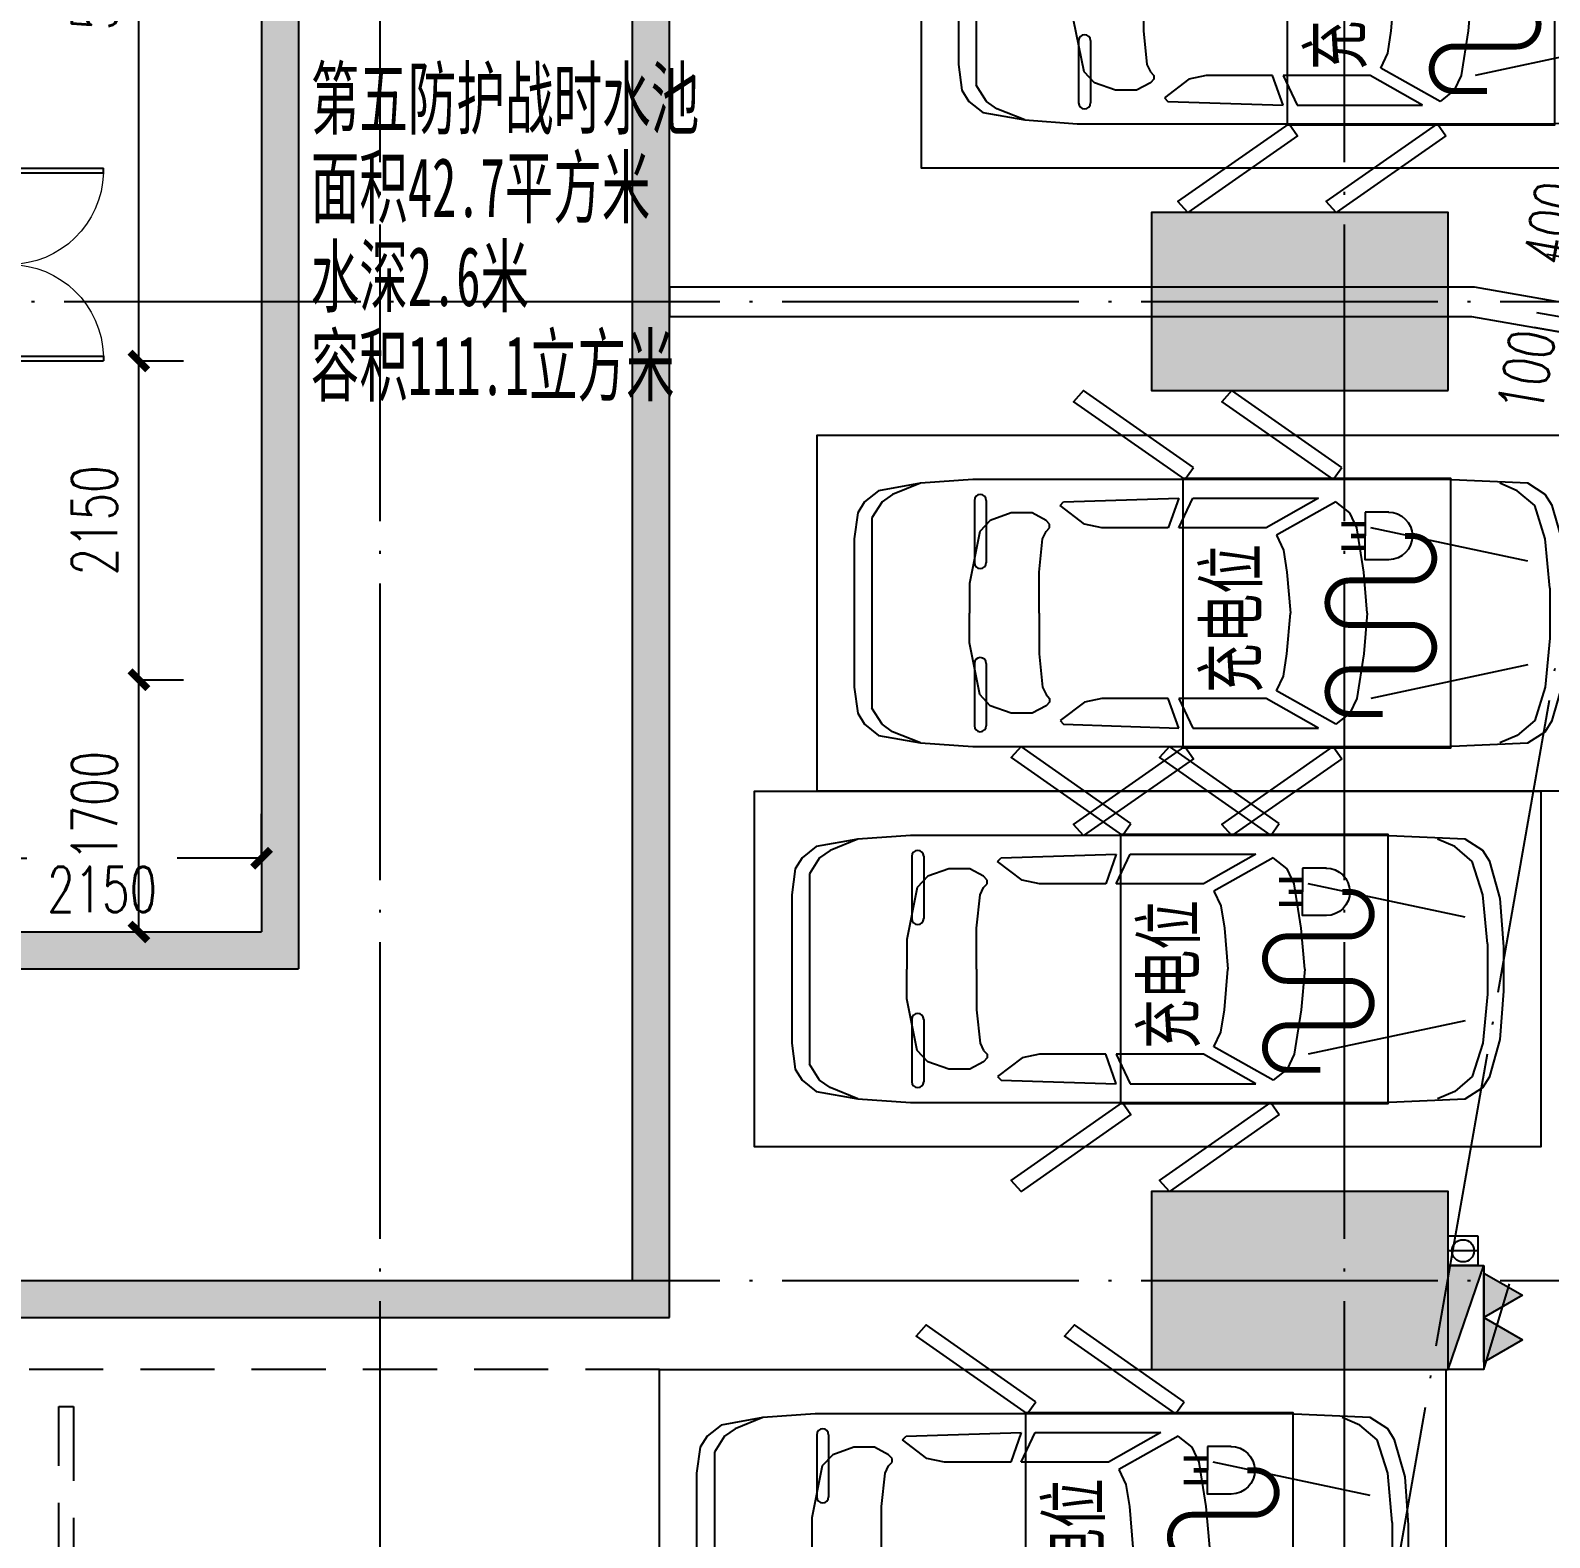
# Model space of a CAD drawing. Header units: millimetres. Extents: x 12325263 to 13848842, y -1463133 to 573208.
# Drawn here: x 12595438 to 12605680, y -1132621 to -1122458 of the extents above; entities that cross this region are included whole.
import ezdxf
from ezdxf.xclip import XClip

# ---------------------------------------------------------------- set-up
doc = ezdxf.new("R2010")
doc.units = ezdxf.units.MM
doc.header["$LTSCALE"] = 1000
doc.header["$XCLIPFRAME"] = 0
for name, pattern in [('DASHED2', [0.375, 0.25, -0.125]), ('DOTE', [2.4200000000000004, 2, -0.2, 0.02, -0.2]), ('地下室负三层平面图$0$-3F平面$0$$AUDIT_BAD_LTYPE2', [0])]:
    doc.linetypes.add(name, pattern=pattern)
for name, color, linetype in [('#s-灭火器', 20, 'Continuous'), ('-2F平面$0$WALL-SHATCH', 8, 'Continuous'), ('A-AXIS', 16, 'DOTE'), ('A-COLS', 6, 'Continuous'), ('A-WALL', 5, 'Continuous'), ('A_WALL(防火墙)', 151, 'Continuous'), ('DOOR_FIRE', 1, 'Continuous'), ('EQUIP_消火栓', 7, 'Continuous'), ('PUB_DIM', 83, 'Continuous'), ('PUB_HATCH', 8, 'Continuous'), ('VPIPE-消防中', 3, 'Continuous'), ('WALL', 5, 'Continuous'), ('人防墙', 6, 'Continuous'), ('公寓机动车库', 23, 'Continuous'), ('水条件', 1, 'Continuous')]:
    doc.layers.add(name, color=color, linetype=linetype)
doc.layers.add('人防文字', color=3, linetype='Continuous', lineweight=15)
doc.styles.add('_TCH_DIM_T3', font='SIMPLEX.shx', dxfattribs={"width": 0.7058823529411765, "bigfont": 'GBCBIG.shx'})
doc.styles.add('标注宋体', font='', dxfattribs={"width": 0.6})
doc.styles.add('黑体', font='simhei.ttf', dxfattribs={"width": 0.7})
doc.styles.get('标注宋体').set_extended_font_data('NSimSun')
doc.dimstyles.new('_TCH_ARCH&&120', dxfattribs={"dimtxt": 306, "dimasz": 120, "dimexe": 300, "dimexo": 360, "dimgap": 147, "dimtad": 1, "dimdec": 0, "dimzin": 0, "dimdsep": 46, "dimtxsty": '_TCH_DIM_T3', "dimblk": 'ARCHTICK', "dimcen": 0.09, "dimclrt": 7, "dimazin": 2, "dimtfac": 1, "dimtdec": 0, "dimtix": 1, "dimtmove": 2, "dimatfit": 3, "dimfxl": 1, "dimfxlon": 1, "dimtolj": 1, "dimtzin": 0, "dimarcsym": 0})

# ---------------------------------------------------------------- blocks, each defined once
blk = doc.blocks.new('asdgafgf20230228-rf2')
at = {"layer": 'PUB_HATCH'}
for points in [[(25649.95131268033, 1600.035291448106), (25399.95149807605, 1850.036763957052), (25399.94304405298, -9549.996996186615), (25649.94285865836, -9799.996996186683)], [(27899.97080647402, -11899.99699618732), (28149.97080647377, -12149.99699618741), (28149.97080648308, -2899.999999983974), (27899.97080648333, -2649.999999983873)], [(23249.94304405295, -9549.996996185917), (23499.94285865839, -9799.996996185984), (25649.94285865836, -9799.996996186683), (25399.94304405298, -9549.996996186615)], [(23399.94126426462, -11983.3303295193), (23449.94119010677, -12149.99699618598), (28149.97080647377, -12149.99699618741), (27899.97080647402, -11899.99699618732), (23499.94130134358, -11899.99699618599)]]:
    blk.add_hatch(color=256, dxfattribs=at).paths.add_polyline_path(points)
at = {"layer": '人防墙'}
for p, q in [((25399.95149807605, 1850.036763957052), (25399.94304405298, -9549.996996186615)), ((25649.95131268033, 1600.035291448106), (25649.94285865836, -9799.996996186683)), ((27899.97080647402, -11899.99699618732), (27899.97080648333, -2649.999999983873)), ((28149.97080647377, -12149.99699618741), (28149.97080648308, -2899.999999983974)), ((23249.94304405295, -9549.996996185917), (25399.94304405298, -9549.996996186615)), ((23499.94285865839, -9799.996996185984), (25649.94285865836, -9799.996996186683)), ((23499.94130134358, -11899.99699618599), (27899.97080647402, -11899.99699618732)), ((23449.94119010677, -12149.99699618598), (28149.97080647377, -12149.99699618741))]:
    blk.add_line(p, q, dxfattribs=at)
at = {"layer": '人防文字', "style": '标注宋体', "width": 0.6}
for s, p in [('第五防护战时水池', (25731.52638175525, -4129.584897200344, 2.982798457690922e-07)), ('面积42.7平方米', (25731.5255633872, -4729.584896809654, 2.982798457690922e-07)), ('水深2.6米', (25731.52474493347, -5329.584896887885, 2.982798457690922e-07)), ('容积111.1立方米', (25731.52392647974, -5929.584896966117, 2.982798457690922e-07))]:
    blk.add_text(s, height=400, rotation=359.9999223732993, dxfattribs=at).set_placement(p)
blk = doc.blocks.new('_FZH')
blk.add_lwpolyline([(-0.5, -0.5), (0.5, -0.5), (0.5, 0.5), (-0.5, 0.5)], close=True)
at = {"layer": 'PUB_HATCH'}
blk.add_solid([(-0.5, -0.5), (0.5, -0.5), (-0.5, 0.5), (0.5, 0.5)], dxfattribs=at)
blk = doc.blocks.new('1-3F')
at = {"layer": 'A-COLS', "xscale": 1200, "yscale": 2000, "zscale": 2000, "rotation": 90}
for p in [(-299.9851443748921, 11600.00000000233), (-299.9851443748921, 5000.000000002328)]:
    blk.add_blockref('_FZH', p, dxfattribs=at)
blk = doc.blocks.new('adgshg13--2F平面$0$A$C7F010FC0')
at = {"layer": '-2F平面$0$WALL-SHATCH'}
h = blk.add_hatch(color=256, dxfattribs=at)
h.dxf.hatch_style = 1
h.paths.add_polyline_path([(-60384.17120504379, -16880.89509773254), (-763.1647881269455, 197.4793643951416), (12587.61850607395, -13153.30393266678), (12587.61850607395, -157996.0197629929), (-162964.8506313562, -188820.4315237999), (-171262.3814957142, -180522.900662899), (-171262.3814957142, -31310.89849328995), (-150707.1909123659, -10755.70791006088), (-131860.0775495768, -7980.895098209381), (-99162.38149428368, -7980.895098209381), (-99162.38149428368, -4980.895097732544), (-76620.42811572552, -4980.895097732544), (-70107.65229141712, -16880.89509773254)], flags=16)
h.paths.add_polyline_path([(-60091.22944009304, -16380.89510011673), (-646.8769880533218, 646.876989364624), (12987.61850607395, -12987.61850786209), (12987.61850607395, -158331.9049158096), (-163100.5840539932, -189250.3835258484), (-171662.3814958334, -180688.5860877037), (-171662.3814958334, -31145.21306848526), (-150777.8961598873, -10260.7277340889), (-131896.6870943308, -7480.895098209381), (-99562.38149428368, -7480.895098209381), (-99562.38149428368, -4580.895097732544), (-76365.55243730545, -4580.895097732544), (-69907.50581622124, -16380.89510774612)])
blk = doc.blocks.new('A$C2A3E77E8')
at = {"layer": 'WALL', "color": 1}
blk.add_blockref('adgshg13--2F平面$0$A$C7F010FC0', (561507.9086489398, 205483.1249103504), dxfattribs=at)
blk = doc.blocks.new('asdfadfgsdg')
at = {"layer": 'A-AXIS'}
blk.add_line((15844.89874878526, 92554.357993779), (-1535.36344262585, -6431.380808119429), dxfattribs=at)
blk = doc.blocks.new('asdfsfsdf')
at = {"color": 253, "linetype": '地下室负三层平面图$0$-3F平面$0$$AUDIT_BAD_LTYPE2', "transparency": 33554559, "extrusion": (0.0004477907748714072, 3.529959095306893e-16, 0.999999899741706)}
for p, q in [((-499.9999510645866, -141.1764707579277, 0.2238953878532797), (-724.9999280292541, -211.764705659356, 0.3246483119859617)), ((-168.7499837987125, -110.000000001397, 0.07556469346370548), (-499.9999510645866, -141.1764707579277, 0.2238953878532797)), ((168.7499823644757, -109.9999999995343, -0.07556469305539444), (-168.7499837987125, -110.000000001397, 0.07556469346370548)), ((168.7499823644757, -109.9999999995343, -0.07556469305539444), (499.999950107187, -141.1764707579277, -0.2238953876585836)), ((499.999950107187, -141.1764707579277, -0.2238953876585836), (724.9999261181802, -211.7647058977745, -0.3246483115967724)), ((-724.9999280292541, -211.764705659356, 0.3246483119859617), (-824.9999170508236, -329.4117646231316, 0.3694273889297957)), ((-349.9999665804207, -258.8235292448662, 0.1567267717199455), (-574.9999421145767, -1317.647058726754, 0.2574796953287081)), ((349.9999641925097, -258.8235292430036, -0.1567267711171998), (574.9999411571771, -1317.647058724891, -0.2574796952492556)), ((724.9999261181802, -211.7647058977745, -0.3246483115967724), (824.9999175239354, -329.4117646231316, -0.3694273894917245)), ((-824.9999170508236, -329.4117646231316, 0.3694273889297957), (-874.99991251342, -447.0588235869072, 0.3918169277702976)), ((824.9999175239354, -329.4117646231316, -0.3694273894917245), (874.9999125096947, -447.0588235869072, -0.3918169281189517)), ((-574.9999425914139, -1411.764705897775, 0.2574796953093296), (-674.9999320898205, -1458.823529244866, 0.3022587728158986)), ((-274.9999726694077, -1364.705882550683, 0.1231424633135522), (-574.9999425914139, -1411.764705897775, 0.2574796953093296)), ((2.365559339523315e-07, -1341.176470519509), (-274.9999726694077, -1364.705882550683, 0.1231424633135522)), ((2.365559339523315e-07, -1341.176470519509), (274.9999717120081, -1364.705882312264, -0.1231424628849248)), ((274.9999717120081, -1364.705882312264, -0.1231424628849248), (574.9999416340142, -1411.764705897775, -0.2574796953464441)), ((574.9999416340142, -1411.764705897775, -0.2574796953464441), (674.9999316073954, -1458.823529481422, -0.3022587727170486)), ((-674.9999320898205, -1458.823529244866, 0.3022587728158986), (-749.9999260008335, -1552.941176654305, 0.3358430815717435)), ((674.9999316073954, -1458.823529481422, -0.3022587727170486), (749.9999240897596, -1552.941176414024, -0.3358430809488905)), ((-749.9999260008335, -1552.941176654305, 0.3358430815717435), (-524.9999480806291, -1952.941176654305, 0.2350901571286059)), ((749.9999240897596, -1552.941176414024, -0.3358430809488905), (524.9999452158809, -1952.941176415887, -0.2350901560785282)), ((-774.9999220632017, -2517.647058726754, 0.3470378507689607), (-774.9999220632017, -1670.588235379662, 0.3470378503031141)), ((-774.9999220632017, -1670.588235379662, 0.3470378503031141), (-574.9999421145767, -2023.529411557596, 0.257479695328853)), ((774.9999230131507, -1670.588235379662, -0.3470378509613082), (574.9999421108514, -2023.529411794152, -0.2574796950939764)), ((774.9999225363135, -2517.64705896331, -0.3470378506309664), (774.9999230131507, -1670.588235379662, -0.3470378509613082)), ((-524.9999480806291, -1952.941176654305, 0.2350901571286059), (-424.9999581072479, -1905.882352830376, 0.1903110794088359)), ((-424.9999581072479, -1905.882352830376, 0.1903110794088359), (-274.9999731462449, -1882.35294127604, 0.1231424632944275)), ((-274.9999731462449, -1882.35294127604, 0.1231424632944275), (2.365559339523315e-07, -1858.823529244866)), ((274.9999717120081, -1882.352941035759, -0.1231424628847421), (2.365559339523315e-07, -1858.823529244866)), ((424.999956196174, -1905.882352830376, -0.1903110785527894), (274.9999717120081, -1882.352941035759, -0.1231424628847421)), ((524.9999452158809, -1952.941176415887, -0.2350901560785282), (424.999956196174, -1905.882352830376, -0.1903110785527894)), ((-574.9999421145767, -2023.529411557596, 0.257479695328853), (-574.9999421145767, -2611.764705659356, 0.2574796952125222)), ((574.9999421108514, -2023.529411794152, -0.2574796950939764), (574.9999411571771, -2611.764705897775, -0.2574796951324972)), ((-574.9999421145767, -2611.764705659356, 0.2574796952125222), (-774.9999220632017, -2517.647058726754, 0.3470378507689607)), ((574.9999411571771, -2611.764705897775, -0.2574796951324972), (774.9999225363135, -2517.64705896331, -0.3470378506309664)), ((-774.9999215863645, -2611.764705899637, 0.3470378500898093), (-574.9999416377395, -2682.35294127604, 0.2574796952319682)), ((-749.9999255239964, -3388.235294345301, 0.3358430813588681), (-774.9999215863645, -2611.764705899637, 0.3470378500898093)), ((774.9999225363135, -2611.764705659356, -0.3470378507473485), (574.9999416340142, -2682.35294127604, -0.2574796952294666)), ((749.9999245665967, -3388.235294343438, -0.3358430809290396), (774.9999225363135, -2611.764705659356, -0.3470378507473485)), ((-574.9999416377395, -2682.35294127604, 0.2574796952319682), (-574.9999421145767, -3129.41176486155, 0.257479695562074)), ((574.9999416340142, -2682.35294127604, -0.2574796952294666), (574.9999416340142, -3129.411764621269, -0.2574796948800628)), ((-574.9999421145767, -3129.41176486155, 0.257479695562074), (-599.9999405629933, -3247.058823586907, 0.2686744650115782)), ((574.9999416340142, -3129.411764621269, -0.2574796948800628), (599.9999391268939, -3247.058823586907, -0.2686744647175814)), ((-599.9999405629933, -3247.058823586907, 0.2686744650115782), (-724.9999270755798, -3411.764705897775, 0.324648311792771)), ((599.9999391268939, -3247.058823586907, -0.2686744647175814), (724.9999275486916, -3411.764705897775, -0.3246483115377303)), ((-724.9999270755798, -3411.764705897775, 0.324648311792771), (-749.9999255239964, -3388.235294345301, 0.3358430813588681)), ((724.9999275486916, -3411.764705897775, -0.3246483115377303), (749.9999245665967, -3388.235294343438, -0.3358430809290396)), ((-624.9999380558729, -3505.882353068795, 0.2798692348493339), (-674.9999320898205, -3599.999999762978, 0.3022587729329561)), ((-599.9999405629933, -3482.352941274177, 0.2686744655939557), (-624.9999380558729, -3505.882353068795, 0.2798692348493339)), ((-574.9999421145767, -3482.35294127604, 0.2574796953293679), (-599.9999405629933, -3482.352941274177, 0.2686744655939557)), ((-549.9999470058829, -3505.882352830376, 0.2462849269087827), (-574.9999421145767, -3482.35294127604, 0.2574796953293679)), ((-499.9999496340752, -3529.41176486155, 0.2238953872139153), (-549.9999470058829, -3505.882352830376, 0.2462849269087827)), ((-274.9999731462449, -3552.941176415887, 0.1231424632950173), (-499.9999496340752, -3529.41176486155, 0.2238953872139153)), ((7.133930921554565e-07, -3552.941176654305), (-274.9999731462449, -3552.941176415887, 0.1231424632950173)), ((7.133930921554565e-07, -3552.941176654305), (274.9999726656824, -3552.941176415887, -0.1231424630783778)), ((274.9999726656824, -3552.941176415887, -0.1231424630783778), (499.999950107187, -3529.41176486155, -0.2238953881230394)), ((499.999950107187, -3529.41176486155, -0.2238953881230394), (549.9999441411346, -3505.882352830376, -0.2462849258573907)), ((549.9999441411346, -3505.882352830376, -0.2462849258573907), (574.9999416340142, -3482.35294127604, -0.2574796952294021)), ((574.9999416340142, -3482.35294127604, -0.2574796952294021), (599.9999391268939, -3482.352941274177, -0.2686744647174983)), ((599.9999391268939, -3482.352941274177, -0.2686744647174983), (624.9999351911247, -3505.882352830376, -0.2798692334487053)), ((624.9999351911247, -3505.882352830376, -0.2798692334487053), (674.9999311305583, -3600.000000001397, -0.3022587726192891)), ((-674.9999320898205, -3599.999999762978, 0.3022587729329561), (-674.9999320898205, -3741.17647075979, 0.3022587729329017)), ((674.9999311305583, -3600.000000001397, -0.3022587726192891), (674.9999316073954, -3741.176470281091, -0.3022587730655932)), ((-674.9999320898205, -3741.17647075979, 0.3022587729329017), (-624.9999380558729, -3882.352941037621, 0.2798692345000124)), ((674.9999316073954, -3741.176470281091, -0.3022587730655932), (624.9999351911247, -3882.352941037621, -0.2798692334484588)), ((-624.9999380558729, -3882.352941037621, 0.2798692345000124), (-549.9999460522085, -3952.941176414024, 0.2462849269474509)), ((624.9999351911247, -3882.352941037621, -0.2798692334484588), (549.9999450948089, -3952.941176654305, -0.2462849259351472)), ((-549.9999460522085, -3952.941176414024, 0.2462849269474509), (-199.9999792352319, -4023.529411794152, 0.08955815500490981)), ((549.9999450948089, -3952.941176654305, -0.2462849259351472), (199.9999801851809, -4023.529411553871, -0.08955815519579101)), ((-199.9999792352319, -4023.529411794152, 0.08955815500490981), (2.365559339523315e-07, -4023.529411553871)), ((199.9999801851809, -4023.529411553871, -0.08955815519579101), (2.365559339523315e-07, -4023.529411553871)), ((-874.9999120365828, -4352.941176656168, 0.3918169277909837), (-799.9999205116183, -4541.176470521372, 0.3582326202192607)), ((874.9999125096947, -4352.941176414024, -0.3918169282337609), (799.9999190755188, -4541.176470757928, -0.3582326193421601)), ((-799.9999205116183, -4541.176470521372, 0.3582326202192607), (-749.9999260008335, -4611.764706136193, 0.3358430813398884)), ((799.9999190755188, -4541.176470757928, -0.3582326193421601), (749.9999240897596, -4611.764706136193, -0.3358430808314997)), ((-749.9999260008335, -4611.764706136193, 0.3358430813398884), (-641.2499364260584, -4680.000000241678, 0.2871458345919543)), ((641.249935945496, -4680.000000001397, -0.2871458343748414), (-641.2499364260584, -4680.000000241678, 0.2871458345919543)), ((749.9999240897596, -4611.764706136193, -0.3358430808314997), (641.249935945496, -4680.000000001397, -0.2871458343748414))]:
    blk.add_line(p, q, dxfattribs=at)
for points in [[(-474.9999997620226, -23.52941179275513), (-149.9999997613286, -7.049211745248385e-29), (149.9999997613286, 7.049211745248385e-29), (474.9999992851854, -23.52941203117371), (724.9999997609804, -94.11764716915788), (799.9999992858793, -141.1764707565308), (875.0000002394273, -258.8235292453319), (899.9999983314156, -823.5294117927554), (899.99999928509, -4000.000000238419), (875.0000002394273, -4352.941176414491), (824.9999992870789, -4635.294117448852), (750.0000002408798, -4729.411765098573), (674.9999992854691, -4776.470588445664), (500.0000002381968, -4800.000000000001), (-500.000000715034, -4800.000000000001), (-674.9999997604438, -4776.470588210971), (-750.0000007158543, -4729.411765098573), (-825.0000007175906, -4635.294117927552), (-874.9999997607275, -4352.941176654772), (-900.0000007137389, -4000.000000238419), (-900.0000007156016, -823.5294117927554), (-874.999999285753, -258.8235297203065), (-800.0000007145284, -141.1764707602561), (-724.9999997591177, -94.11764669418336)], [(-981.91520381036, -1513.230591773987), (-1500.00000071459, -2253.132360218093), (-1425.335413217106, -2320.844957351685), (-900.0000007156016, -1570.588235139847)]]:
    blk.add_lwpolyline(points, close=True, dxfattribs=at)
for points, elevation in [([(981.915204765897, -1513.230591773987), (1499.999998807242, -2253.132359979675), (1425.335412263431, -2320.844957351685), (899.9999988082526, -1570.588235378266)], 1.176665431756874e-10), ([(-900.0000007156016, -2570.588235378266), (-981.9152042871972, -2513.230591535569), (-1500.00000071459, -3253.132359743119), (-1425.335413217105, -3320.844957351685)], -1.149049744242348e-10), ([(981.915204765897, -2513.230591773987), (1499.99999785543, -3253.132359743119), (1425.335412265294, -3320.844957351685), (899.9999992850899, -2570.588235378266)], 1.171056029924955e-10)]:
    blk.add_lwpolyline(points, close=True, dxfattribs=dict(at, elevation=elevation))
blk = doc.blocks.new('车位')
h = blk.add_hatch()
h.set_pattern_fill('ANSI31', color=256, scale=999.9999999999999, angle=-2.394345736421314e-08)
h.set_pattern_definition([(44.99999997605653, (-2400.000001788139, -5299.987687110901), (-1122.532014664547, 1122.532015602742), [])])
h.paths.add_polyline_path([(1879.999998450279, -3854.664422988892), (1879.999998569489, -3694.664422988892), (1719.999998450279, -3694.664423465729), (1559.999998569489, -3694.664422988892), (1559.999998569489, -3854.664422988892, 0.9898630017247371)])
for p, q in [((399.9999972712249, -1099.999999266118), (399.9999972712249, -1099.999999266118)), ((860.0160205308348, -1059.999999538064), (440.0000015441328, -1059.999999726191)), ((1499.999997032806, -1100.000607695431), (1499.999997032806, -1100.000607695431)), ((1960.220432037488, -1060.000607967377), (1539.99999868311, -1060.000607678667)), ((1999.999996913597, -1099.999999981374), (1999.999996913597, -1099.999999981374)), ((860.0160163957626, -1139.999999061227), (439.9999974090606, -1139.999999249354)), ((1959.999996932223, -1140), (1539.779563577846, -1140.000000188127)), ((1879.999998569489, -3694.664422988892), (1719.999998450279, -3694.664423465729)), ((1879.999998450279, -3854.664422988892), (1879.999998569489, -3694.664422988892))]:
    blk.add_line(p, q)
for points in [[(2399.999996781349, -5300.000001430511), (-2.741813659667969e-06, -5299.999999046326), (0, 0), (2399.999999880791, -9.5367431640625e-07)], [(289.9999990463257, -2468.601806640625), (2109.999998927116, -2468.601807117462), (2109.99999833107, -4269.228533267975), (289.9999980926514, -4269.228532314301)]]:
    blk.add_lwpolyline(points, close=True)
at = {"const_width": 39.99999999999999}
blk.add_lwpolyline([(519.9999985694885, -3813.032121181488), (519.9999986886978, -3590.069902896881, -1), (819.9999984502792, -3590.069902420044), (819.9999982118607, -4010.994340896606, 1), (1119.999998450279, -4010.994340896606), (1119.999998569489, -3590.069902896881, -1), (1419.999998569489, -3590.069902896881), (1419.999998211861, -4010.994341373444, 1), (1719.999998450279, -4010.994341373444), (1719.999998211861, -3963.042503356934)], format="xyb", dxfattribs=at)
at = {"const_width": 30}
for points in [[(1639.999998211861, -3694.664422988892), (1639.99999833107, -3534.203485965729)], [(1799.999998688698, -3694.664422988892), (1799.999998450279, -3534.203485488892)], [(1719.999998450279, -3694.664423465729), (1719.99999833107, -3599.861834049225)]]:
    blk.add_lwpolyline(points, dxfattribs=at)
blk.add_lwpolyline([(1879.99999833107, -3851.403974533081, -1), (1559.999998569489, -3854.664422988892), (1559.999998569489, -3694.664422988892), (1719.999998450279, -3694.664423465729)], format="xyb")
for centre, radius, start, end in [((439.999996913597, -1099.999998772517), 39.99999999999999, 90, 180), ((439.999996913597, -1099.999998772517), 39.99999999999999, 180, 270), ((859.9999972712249, -1100.000002399087), 39.99999999999998, 0, 90), ((859.9999972712249, -1100.000002399087), 39.99999999999998, 270, 0), ((1539.999996555969, -1100.000607678667), 39.99999999999999, 90, 180), ((1539.999996555969, -1100.000607678667), 39.99999999999999, 180, 270), ((1959.999997390434, -1100.000000476837), 39.99999999999999, 0, 90), ((1959.999996913597, -1100.0006108284), 39.99999999999998, 0, 90), ((1959.999997390434, -1100.000000476837), 39.99999999999999, 270, 0), ((1959.999996913597, -1100.0006108284), 39.99999999999998, 270, 0)]:
    blk.add_arc(centre, radius, start, end)
at = {"xscale": -1, "rotation": 180}
blk.add_blockref('asdfsfsdf', (1200.000000184402, -5050.000001905253), dxfattribs=at)
at = {"insert": (661.5946944952011, -2614.821184158325), "char_height": 349.9999999999999, "attachment_point": 1, "rotation": 359.99999997605653, "style": '黑体'}
blk.add_mtext_dynamic_manual_height_columns('充电位', width=1328.110077857971, gutter_width=1750, heights=[0], dxfattribs=at)
blk = doc.blocks.new('A$C18591698')
at = {"linetype": 'DASHED2', "ltscale": 2}
for points in [[(0.02286618575453758, 2400.006429706002), (0.02286618575453758, 0.006429706001654267), (5300.022866185755, 0.006429706001654267), (5300.022866185755, 2400.006429706002)], [(1250.022866185755, 2150.006429706002), (1350.022866185755, 2150.006429706002), (1350.022866185755, 250.0064297060017), (1250.022866185755, 250.0064297060017)]]:
    blk.add_lwpolyline(points, close=True, dxfattribs=at)
blk = doc.blocks.new('管位')
at = {"layer": '水条件'}
blk.add_line((12573125.95161151, 675360.3646074757), (12573125.95161151, 675160.3646074757), dxfattribs=at)
blk.add_lwpolyline([(12573025.95161151, 675360.3646074757), (12573225.95161151, 675360.3646074757), (12573225.95161151, 675160.3646074757), (12573025.95161151, 675160.3646074757)], close=True, dxfattribs=at)
blk = doc.blocks.new('灭火器')
at = {"layer": '#s-灭火器', "ltscale": 1000}
for points in [[(292444.1076592965, 59706.6250948105), (292144.1076592965, 59706.6250948105), (292294.1076592965, 59446.81747367606)], [(292744.1076592965, 59706.6250948105), (292444.1076592965, 59706.6250948105), (292594.1076592965, 59446.81747367606)]]:
    blk.add_hatch(color=256, dxfattribs=at).paths.add_polyline_path(points)
for points in [[(292294.1076592965, 59446.81747367606), (292444.1076592965, 59706.6250948105), (292144.1076592965, 59706.6250948105)], [(292594.1076592965, 59446.81747367606), (292744.1076592965, 59706.6250948105), (292444.1076592965, 59706.6250948105)]]:
    blk.add_lwpolyline(points, close=True, dxfattribs=at)
blk = doc.blocks.new('$TWTSYS$00000508')
for p, q in [((-0.5, 0.5), (0.3236161731911125, 1.224064056863426)), ((-0.5, 0.5), (-0.5, -0.5)), ((-0.5, -0.5), (0.5, 0.5)), ((0.5, 0.5), (-0.5, 0.5)), ((0.5, -0.5), (0.5, 0.5)), ((-0.5, -0.5), (0.5, -0.5))]:
    blk.add_line(p, q)
blk.add_solid([(0.5, -0.5), (0.5, 0.5), (-0.5, -0.5)])
blk = doc.blocks.new('消火栓')
at = {"layer": '#s-灭火器', "rotation": 180.0000000000001}
blk.add_blockref('灭火器', (12864422.05702452, 734931.81413663), dxfattribs=at)
at = {"layer": 'EQUIP_消火栓', "xscale": 700, "yscale": 240, "zscale": 700}
blk.add_blockref('$TWTSYS$00000508', (12571977.94936522, 675105.1890418193), dxfattribs=at)
blk = doc.blocks.new('asdfasfads')
at = {"layer": 'VPIPE-消防中'}
blk.add_circle((40099.99771934375, -7049.993347993819), 75, dxfattribs=at)
at = {"xscale": -1, "rotation": 270}
blk.add_blockref('消火栓', (-634985.191322552, -12579477.94271322), dxfattribs=at)
at = {"layer": '水条件', "rotation": 270}
blk.add_blockref('管位', (-635160.3668881357, 12566075.95826352), dxfattribs=at)
blk = doc.blocks.new('qlzw')
at = {"layer": 'A-AXIS'}
for p, q in [((12464366.81071039, 979489.7590900625), (12464366.81071039, 1082089.759090747)), ((12470866.81071017, 979489.7590900625), (12470866.81071017, 1082089.759090747)), ((12411416.81071017, 1007589.759090065), (12486866.81071017, 1007589.759090064)), ((12411416.81071017, 1000989.759090065), (12486866.81071017, 1000989.759090064))]:
    blk.add_line(p, q, dxfattribs=at)
blk = doc.blocks.new('_ArchTick')
at = {"color": 0, "linetype": 'ByBlock', "const_width": 0.4}
blk.add_lwpolyline([(-0.5, -0.5), (0.5, 0.5)], dxfattribs=at)
blk = doc.blocks.new('*D3859')
at = {"layer": 'Defpoints', "color": 0, "transparency": 16777216}
for p in [(12605958.10907798, -1124020.3808728), (12606583.35548762, -1124130.163824016), (12606514.18031446, -1124524.136915223)]:
    blk.add_point(p, dxfattribs=at)
at = {"layer": 'PUB_DIM', "color": 0, "lineweight": -2, "transparency": 16777216}
for p, q in [((12605959.0940107, -1124020.553810733), (12605662.62926066, -1123968.499493124)), ((12605888.93390482, -1124414.353964008), (12605958.10907798, -1124020.3808728)), ((12605889.91883754, -1124414.52690194), (12605593.4540875, -1124362.472584332))]:
    blk.add_line(p, q, dxfattribs=at)
at = {"layer": 'PUB_DIM', "color": 0, "lineweight": -2, "transparency": 16777216, "xscale": 120, "yscale": 120, "zscale": 120}
for p, rotation in [((12605958.10907798, -1124020.3808728), 80.04131921263539), ((12605888.93390482, -1124414.353964008), 260.0413192126354)]:
    blk.add_blockref('_ArchTick', p, dxfattribs=dict(at, rotation=rotation))
at = {"layer": 'PUB_DIM', "color": 7, "transparency": 16777216, "insert": (12605699.70670871, -1123757.332449217), "char_height": 306, "attachment_point": 5, "rotation": 80.04131921263539, "style": '_TCH_DIM_T3'}
blk.add_mtext('\\A1;400', dxfattribs=at)
blk = doc.blocks.new('*D3860')
at = {"layer": 'Defpoints', "color": 0, "transparency": 16777216}
for p in [(12605888.93390482, -1124414.353964007), (12606514.18031446, -1124524.136915227), (12606496.88652117, -1124622.630188026)]:
    blk.add_point(p, dxfattribs=at)
at = {"layer": 'PUB_DIM', "color": 0, "lineweight": -2, "transparency": 16777216}
for p, q in [((12605889.91883754, -1124414.526901939), (12605593.4540875, -1124362.47258433)), ((12605888.93390482, -1124414.353964007), (12605909.68645669, -1124296.16203708)), ((12605872.62504425, -1124513.020174738), (12605576.16029421, -1124460.965857129)), ((12605871.64011153, -1124512.847236807), (12605888.93390482, -1124414.353964007)), ((12605871.64011153, -1124512.847236807), (12605850.88755966, -1124631.039163734))]:
    blk.add_line(p, q, dxfattribs=at)
at = {"layer": 'PUB_DIM', "color": 0, "lineweight": -2, "transparency": 16777216, "xscale": 120, "yscale": 120, "zscale": 120}
for p, rotation in [((12605888.93390482, -1124414.353964007), 260.0413192123182), ((12605871.64011153, -1124512.847236807), 80.04131921231816)]:
    blk.add_blockref('_ArchTick', p, dxfattribs=dict(at, rotation=rotation))
at = {"layer": 'PUB_DIM', "color": 7, "transparency": 16777216, "insert": (12605524.27891453, -1124756.445674451), "char_height": 306, "attachment_point": 5, "rotation": 80.04131921231816, "style": '_TCH_DIM_T3'}
blk.add_mtext('\\A1;100', dxfattribs=at)
blk = doc.blocks.new('*D3875')
at = {"layer": 'Defpoints', "color": 0, "transparency": 16777216}
for p in [(12596996.8210783, -1128039.999999996), (12594846.78941648, -1128736.785749982), (12596996.8210783, -1128736.785749982)]:
    blk.add_point(p, dxfattribs=at)
at = {"layer": 'PUB_DIM', "color": 0, "lineweight": -2, "transparency": 16777216}
for p, q in [((12594846.78941648, -1128040.999999996), (12594846.78941648, -1127739.999999996)), ((12596996.8210783, -1128040.999999996), (12596996.8210783, -1127739.999999996)), ((12594846.78941648, -1128039.999999996), (12595414.80524739, -1128039.999999996)), ((12596996.8210783, -1128039.999999996), (12596428.80524739, -1128039.999999996))]:
    blk.add_line(p, q, dxfattribs=at)
at = {"layer": 'PUB_DIM', "color": 0, "lineweight": -2, "transparency": 16777216, "xscale": 120, "yscale": 120, "zscale": 120, "rotation": 180}
blk.add_blockref('_ArchTick', (12594846.78941648, -1128039.999999996), dxfattribs=at)
at = {"layer": 'PUB_DIM', "color": 0, "lineweight": -2, "transparency": 16777216, "xscale": 120, "yscale": 120, "zscale": 120}
blk.add_blockref('_ArchTick', (12596996.8210783, -1128039.999999996), dxfattribs=at)
at = {"layer": 'PUB_DIM', "color": 7, "transparency": 16777216, "insert": (12595921.80524739, -1128250), "char_height": 306, "attachment_point": 5, "style": '_TCH_DIM_T3'}
blk.add_mtext('\\A1;2150', dxfattribs=at)
blk = doc.blocks.new('*D3878')
at = {"layer": 'Defpoints', "color": 0, "transparency": 16777216}
for p in [(12595396.82107816, -1126836.785749965), (12596170, -1126836.785749965), (12595396.82107816, -1128536.785750042)]:
    blk.add_point(p, dxfattribs=at)
at = {"layer": 'PUB_DIM', "color": 0, "lineweight": -2, "transparency": 16777216}
for p, q in [((12596169, -1126836.785749965), (12596470, -1126836.785749965)), ((12596170, -1128536.785750042), (12596170, -1126836.785749965)), ((12596169, -1128536.785750042), (12596470, -1128536.785750042))]:
    blk.add_line(p, q, dxfattribs=at)
at = {"layer": 'PUB_DIM', "color": 0, "lineweight": -2, "transparency": 16777216, "xscale": 120, "yscale": 120, "zscale": 120}
for p, rotation in [((12596170, -1126836.785749965), 90), ((12596170, -1128536.785750042), 270)]:
    blk.add_blockref('_ArchTick', p, dxfattribs=dict(at, rotation=rotation))
at = {"layer": 'PUB_DIM', "color": 7, "transparency": 16777216, "insert": (12595870, -1127686.785750001), "char_height": 306, "attachment_point": 5, "rotation": 90, "style": '_TCH_DIM_T3'}
blk.add_mtext('\\A1;1700', dxfattribs=at)
blk = doc.blocks.new('*D3879')
at = {"layer": 'Defpoints', "color": 0, "transparency": 16777216}
for p in [(12595396.82107816, -1124686.785749616), (12596170, -1124686.785749616), (12595396.82107816, -1126836.785749965)]:
    blk.add_point(p, dxfattribs=at)
at = {"layer": 'PUB_DIM', "color": 0, "lineweight": -2, "transparency": 16777216}
for p, q in [((12596169, -1124686.785749616), (12596470, -1124686.785749616)), ((12596170, -1126836.785749965), (12596170, -1124686.785749616)), ((12596169, -1126836.785749965), (12596470, -1126836.785749965))]:
    blk.add_line(p, q, dxfattribs=at)
at = {"layer": 'PUB_DIM', "color": 0, "lineweight": -2, "transparency": 16777216, "xscale": 120, "yscale": 120, "zscale": 120}
for p, rotation in [((12596170, -1124686.785749616), 90), ((12596170, -1126836.785749965), 270)]:
    blk.add_blockref('_ArchTick', p, dxfattribs=dict(at, rotation=rotation))
at = {"layer": 'PUB_DIM', "color": 7, "transparency": 16777216, "insert": (12595870, -1125761.785749788), "char_height": 306, "attachment_point": 5, "rotation": 90, "style": '_TCH_DIM_T3'}
blk.add_mtext('\\A1;2150', dxfattribs=at)
blk = doc.blocks.new('*D3880')
at = {"layer": 'Defpoints', "color": 0, "transparency": 16777216}
for p in [(12595396.82107816, -1119486.785749965), (12596170, -1119486.785749965), (12595396.82107816, -1124686.785749616)]:
    blk.add_point(p, dxfattribs=at)
at = {"layer": 'PUB_DIM', "color": 0, "lineweight": -2, "transparency": 16777216}
for p, q in [((12596169, -1119486.785749965), (12596470, -1119486.785749965)), ((12596170, -1124686.785749616), (12596170, -1119486.785749965)), ((12596169, -1124686.785749616), (12596470, -1124686.785749616))]:
    blk.add_line(p, q, dxfattribs=at)
at = {"layer": 'PUB_DIM', "color": 0, "lineweight": -2, "transparency": 16777216, "xscale": 120, "yscale": 120, "zscale": 120}
for p, rotation in [((12596170, -1119486.785749965), 90), ((12596170, -1124686.785749616), 270)]:
    blk.add_blockref('_ArchTick', p, dxfattribs=dict(at, rotation=rotation))
at = {"layer": 'PUB_DIM', "color": 7, "transparency": 16777216, "insert": (12595870, -1122086.785749788), "char_height": 306, "attachment_point": 5, "rotation": 90, "style": '_TCH_DIM_T3'}
blk.add_mtext('\\A1;5200', dxfattribs=at)
blk = doc.blocks.new('$DorLib2D$00000002')
for p, q in [((-0.5, -5.684341886080802e-17), (-0.5000000000000007, 0.4875)), ((-0.4750000000000007, 0.4875), (-0.5000000000000007, 0.4875)), ((-0.475, -2.842170943040401e-17), (-0.4750000000000007, 0.4875)), ((0.475, -2.842170943040401e-17), (0.4750000000000007, 0.4875)), ((0.4750000000000007, 0.4875), (0.5000000000000007, 0.4875)), ((0.5, -5.684341886080802e-17), (0.5000000000000007, 0.4875)), ((-0.5, -5.684341886080802e-17), (-0.475, -2.842170943040401e-17)), ((0.5, -5.684341886080802e-17), (0.475, -2.842170943040401e-17))]:
    blk.add_line(p, q)
at = {"lineweight": 13}
for centre, start, end in [((-0.4875, -4.263256414560601e-17), 0, 88.53071641864632), ((0.4875, -4.263256414560601e-17), 91.4692835813537, 180)]:
    blk.add_arc(centre, 0.4875, start, end, dxfattribs=at)

msp = doc.modelspace()

# ---------------------------------------------------------------- linework, layer by layer
at = {"layer": 'A-WALL'}
for p, q in [((12599746.8173273, -1124186.785749965), (12605171.1076953, -1124186.785750114)), ((12599746.8173273, -1124186.785749965), (12599746.8173273, -1124386.785749965)), ((12605171.1076953, -1124186.785750114), (12606432.98083846, -1124408.349849609)), ((12599746.8173273, -1124386.785749965), (12605153.68262159, -1124386.785749809)), ((12605153.68262159, -1124386.785749809), (12606595.37979122, -1124639.92398075))]:
    msp.add_line(p, q, dxfattribs=at)

# ---------------------------------------------------------------- block references
ref = msp.add_blockref('A$C2A3E77E8', (12039933.30876733, -1095474.795956885), dxfattribs=dict(rotation=350.0412492537527))
XClip(ref).set_block_clipping_path([(574517.632849127, 127502.23674306343), (563167.6328490991, 127502.22288467549), (563167.6311767455, 128872.36548285093), (556800.2987149898, 128872.35771109001), (544257.8770271596, 126670.09965810878), (543557.4714692105, 130659.08047959034), (536268.9804626536, 129379.33173123898), (537790.8662453052, 120711.80386261316), (523312.3703787625, 118169.60067071859), (521652.13574292883, 127625.07135696709), (520765.66181714274, 127469.4202569119), (520307.37785156816, 130079.46789511177), (515776.70023758896, 129283.96870927291), (515422.1926091146, 131303.0932199814), (513452.29580140486, 130957.20977362967), (514282.4182554409, 126229.48786514811), (510637.99198265746, 125589.57711327495), (512263.53463128395, 116331.17830774235), (512362.3527807724, 116348.529120174), (517291.10722481646, 88278.01458144141), (519851.8954271879, 88727.62346412987), (522454.62488821335, 73904.41483621066), (519893.7906026859, 73454.76868356578), (526007.3042119928, 38637.45273981895), (480033.70290305093, 30565.02585530118), (466439.1866319198, 28317.0522398334), (446673.6220214516, 140886.98885564134), (578014.3726615645, 163948.422490485), (584117.7942495663, 129187.8787387202)])
for name, p in [('1-3F', (12604296.80622208, -1135886.785749967)), ('asdfadfgsdg', (12603643.42459348, -1140874.022590382)), ('asdfasfads', (12564996.82335836, -1123636.785750001)), ('A$C18591698', (12594379.90551974, -1133886.792182315))]:
    msp.add_blockref(name, p)
at = {"layer": 'A_WALL(防火墙)'}
msp.add_blockref('qlzw', (133430.0103675351, -2131876.544840029), dxfattribs=at)
at = {"layer": 'DOOR_FIRE', "xscale": 1300, "yscale": -1300, "zscale": 200, "rotation": 90.00000000085636}
msp.add_blockref('$DorLib2D$00000002', (12595296.82107793, -1124036.343016186), dxfattribs=at)
at = {"layer": '人防墙'}
ref = msp.add_blockref('asdgafgf20230228-rf2', (12571596.84652082, -1118986.684928056), dxfattribs=at)
XClip(ref).set_block_clipping_path([(-67355.29065233096, -38121.284774299944), (65994.70934768021, 85028.71522570006)])
at = {"layer": '公寓机动车库', "rotation": 90}
for p in [(12601445.17631292, -1123386.785767561), (12600742.20845003, -1127586.785749084), (12600320.80805179, -1129986.785748366), (12599679.92838497, -1133886.78574939)]:
    msp.add_blockref('车位', p, dxfattribs=at)

# ---------------------------------------------------------------- dimensions: what is measured, and where the dimension line sits
at = {"layer": 'PUB_DIM'}
for p1, p2, picture, middle in [((12595396.82107816, -1124686.785749616), (12595396.82107816, -1119486.785749965), '*D3880', (12595870, -1122086.785749788)), ((12595396.82107816, -1126836.785749965), (12595396.82107816, -1124686.785749616), '*D3879', (12595870, -1125761.785749788)), ((12595396.82107816, -1128536.785750042), (12595396.82107816, -1126836.785749965), '*D3878', (12595870, -1127686.785750001))]:
    dim = msp.add_aligned_dim(p1=p1, p2=p2, distance=-773.1789218392223, dimstyle='_TCH_ARCH&&120', dxfattribs=at)
    dim.commit()
    dim.dimension.update_dxf_attribs({"geometry": picture, "text_midpoint": middle})
for base, p1, p2, angle, picture, middle in [((12605958.10907798, -1124020.3808728), (12606514.18031446, -1124524.136915223), (12606583.35548762, -1124130.163824016), 80.04131921210404, '*D3859', (12605699.70670871, -1123757.332449217)), ((12605888.93390482, -1124414.353964007), (12606496.88652117, -1124622.630188026), (12606514.18031446, -1124524.136915227), 80.04131921131317, '*D3860', (12605524.27891453, -1124756.445674451)), ((12596996.8210783, -1128039.999999996), (12594846.78941648, -1128736.785749982), (12596996.8210783, -1128736.785749982), 0, '*D3875', (12595921.80524739, -1128250))]:
    dim = msp.add_linear_dim(base=base, p1=p1, p2=p2, angle=angle, dimstyle='_TCH_ARCH&&120', dxfattribs=at)
    dim.commit()
    dim.dimension.update_dxf_attribs({"geometry": picture, "text_midpoint": middle, "dimtype": 129})

doc.saveas('drawing.dxf')
